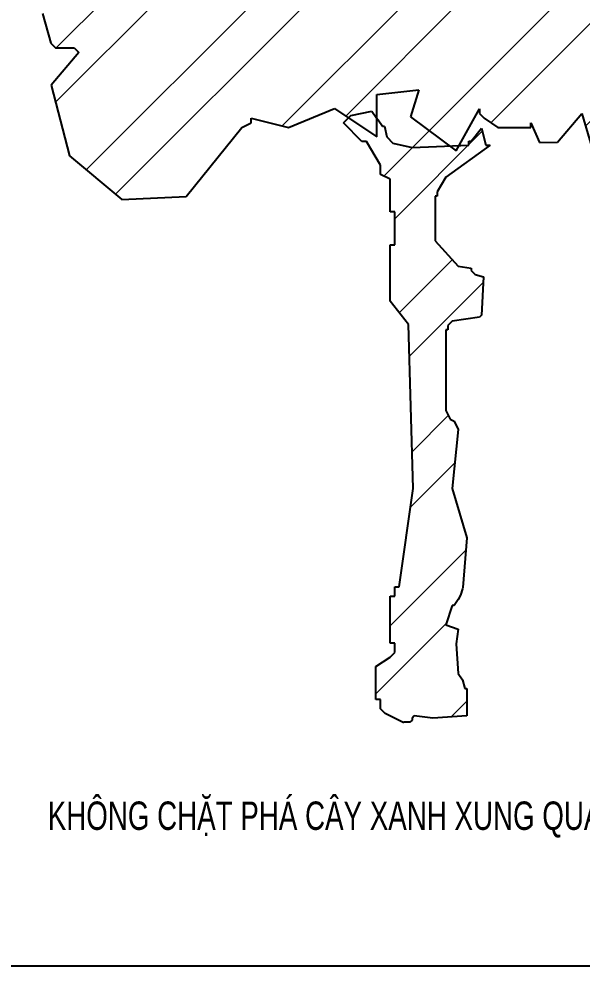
# Model space of a CAD drawing. Header units: millimetres. Extents: x -346728 to 1320345, y -537202 to -385966.
# Drawn here: x 690490 to 699800, y -535536 to -519884 of the extents above; entities that cross this region are included whole.
import ezdxf

# ---------------------------------------------------------------- set-up
doc = ezdxf.new("R2010")
doc.units = ezdxf.units.MM
doc.header["$LTSCALE"] = 100
doc.layers.add('manh', color=4, linetype='Continuous')
doc.layers.add('TEXT2', color=8, linetype='Continuous')
doc.layers.add('THAY', color=155, linetype='Continuous', lineweight=20)
doc.styles.add('HAI', font='VHARIAL.TTF', dxfattribs={"width": 0.7, "height": 500})

# ---------------------------------------------------------------- blocks, each defined once
blk = doc.blocks.new('LVL-KHUNGTEN')
blk.add_lwpolyline([(61073, 41093), (119124, 41093), (119124, 62), (61073, 62)], close=True)
at = {"layer": 'DEFPOINTS'}
blk.add_line((119124, 62), (61073, 62), dxfattribs=at)

msp = doc.modelspace()

# ---------------------------------------------------------------- hatches: boundary and pattern name
at = {"layer": 'THAY'}
h = msp.add_hatch(dxfattribs=at)
h.set_pattern_fill('STEEL', color=3, scale=559.479647, style=0)
h.set_pattern_definition([(45, (927512.8, -553641.1), (-1256.068, 1256.068), []), (45, (927512.8, -552753), (-1256.068, 1256.068), [])])
h.paths.add_polyline_path([(697621.9, -529669.1), (697546.5, -529895.6), (697754.3, -529965.9), (697719.2, -530212.3), (697754.3, -530701.6), (697918.4, -530948), (697895, -530948), (697895, -531402.1), (697335.3, -531437.4), (697056.2, -531406), (696855.6, -531607.3), (696855.6, -531517.3), (696468.5, -531321.8), (696468.5, -531130.2), (696391.9, -531130.2), (696391.9, -530586.5), (696625.4, -530433), (696702, -530353), (696702, -530199.5), (696625.4, -530199.5), (696625.4, -529268.7), (696778.8, -529268.7), (697009.2, -527643.7), (696932.4, -524934.4), (696625.4, -524547.3), (696625.4, -523616.5), (696702, -523616.5), (696702, -523072.7), (696625.4, -523072.7), (696625.4, -522532.3), (696468.5, -522455.5), (696468.5, -522298.8), (696238.3, -521911.8), (696161.5, -521911.8), (695854.5, -521601.5), (695939, -521519.2), (695707.3, -521364.7), (694946, -521678.3), (694427.5, -521546.7), (694175.2, -521678.3), (693257.1, -522817.1), (692188.8, -522868), (691325.1, -522148.5), (691021.2, -520980.9), (691481.8, -520437.2), (691405, -520360.5), (691040.1, -520360.5), (690877.3, -519794.2), (691405, -519199.3), (691405, -518812.2), (691267.5, -518623.5), (691392.3, -518473.2), (691865.6, -518502), (691865.6, -518191.7), (691497.8, -518079.7), (691712.2, -517651.1), (691405, -517571.1), (691865.6, -517494.3), (692223.9, -517196.9), (692406.3, -516873.9), (691942.4, -516797.1), (691865.6, -516566.7), (692003.2, -516320.5), (692505.3, -516176.5), (692291.1, -515850.3), (693020.5, -515635.9), (692559.7, -515559.2), (692483.1, -514861.9), (692636.5, -514785.1), (692636.5, -514241.3), (692790.1, -513931.1), (692866.9, -513854.3), (693097.1, -513547.2), (693868, -513544), (694175.2, -512926.7), (694638.9, -512770), (694792.5, -512616.4), (695073.7, -512769), (695354.9, -513231.8), (695840.6, -514157.6), (696391.1, -514861.5), (697018.9, -515193.6), (697410.1, -516022.2), (698279, -515733.7), (698709.3, -515223.4), (698631.3, -514139.5), (698718.5, -513377.2), (698774.2, -512691.4), (698333.3, -512072.6), (698827.5, -511569.6), (699807, -511540.8), (701640, -511177.6), (702577.5, -511852.7), (703035.3, -512789.2), (703156.9, -513667.4), (703068.3, -514861.5), (702742.6, -515465.1), (702473.7, -515760.6), (702491.6, -516023), (703297.7, -516739.6), (703643.1, -517804.6), (703105.7, -519042.6), (702424.4, -518930.5), (702414.9, -518921.8), (702249.7, -518898.3), (702250.8, -518897.4), (702296.7, -518955), (702293.2, -518953), (703105.7, -519973.4), (702798.7, -521620.7), (702357.2, -521719.9), (702027.8, -520824.2), (702008.6, -521735.8), (701570.3, -521723), (701506.4, -522132.5), (701087.4, -521841.5), (700658.8, -522615.5), (700140.5, -522602.7), (699795.1, -521444.8), (699395.3, -521921.4), (699094.6, -521927.8), (698985.6, -521678.3), (698410, -521678.3), (698242.2, -521564.1), (698138.2, -521691), (698208.6, -521972.5), (698279, -521972.5), (697546.5, -522497.2), (697405.7, -522743.4), (697405.7, -522813.8), (697370.5, -522813.8), (697370.5, -523549.4), (697754.3, -523968.4), (697965.4, -524003.6), (697965.4, -524038.7), (698032.6, -524109.1), (698173.4, -524144.4), (698136.6, -524807.8), (697651.9, -524880), (697581.6, -524950.4), (697581.6, -525020.8), (697546.5, -525020.8), (697546.5, -526354.6), (697616.8, -526495.4), (697764.3, -526572.8), (697655.2, -527643.7), (697895, -528459.4), (697823.8, -529375.5)])

# ---------------------------------------------------------------- linework, layer by layer
at = {"layer": 'manh', "color": 8}
for p, q in [((695854.5, -521601.5, -881.1), (695979.2, -521479.9, -881.1)), ((695979.2, -521479.9, -881.1), (696324.6, -521409.6, -881.1)), ((696324.6, -521409.6, -881.1), (696395, -521515.2, -881.1)), ((696395, -521515.2, -881.1), (696430.3, -521550.3, -881.1)), ((696161.5, -521911.8, -881.1), (695854.5, -521601.5, -881.1)), ((696430.3, -521550.3, -881.1), (696500.6, -521655.9, -881.1)), ((696500.6, -521655.9, -881.1), (696535.7, -521655.9, -881.1)), ((696535.7, -521655.9, -881.1), (696571, -521831.8, -881.1)), ((696571, -521831.8, -881.1), (696673.3, -521937.4, -881.1)), ((697965.4, -521902.1, -881.1), (698138.2, -521691, -881.1)), ((698138.2, -521691, -881.1), (698208.6, -521972.5, -881.1)), ((696238.3, -521911.8, -881.1), (696161.5, -521911.8, -881.1)), ((696468.5, -522298.8, -881.1), (696238.3, -521911.8, -881.1)), ((696673.3, -521937.4, -881.1), (696989.9, -522007.8, -881.1)), ((696989.9, -522007.8, -881.1), (697930.3, -521972.5, -881.1)), ((698279, -521972.5, -881.1), (697546.5, -522497.2, -881.1)), ((697930.3, -521972.5, -881.1), (697930.3, -521902.1, -881.1)), ((697930.3, -521902.1, -881.1), (697965.4, -521902.1, -881.1)), ((698208.6, -521972.5, -881.1), (698279, -521972.5, -881.1)), ((696468.5, -522455.5, -881.1), (696468.5, -522298.8, -881.1)), ((696625.4, -522532.3, -881.1), (696468.5, -522455.5, -881.1)), ((696625.4, -523072.7, -881.1), (696625.4, -522532.3, -881.1)), ((697546.5, -522497.2, -881.1), (697405.7, -522743.4, -881.1)), ((697405.7, -522743.4, -881.1), (697405.7, -522813.8, -881.1)), ((697405.7, -522813.8, -881.1), (697370.5, -522813.8, -881.1)), ((697370.5, -522813.8, -881.1), (697370.5, -523549.4, -881.1)), ((696702, -523072.7, -881.1), (696625.4, -523072.7, -881.1)), ((696702, -523616.5, -881.1), (696702, -523072.7, -881.1)), ((697370.5, -523549.4, -881.1), (697754.3, -523968.4, -881.1)), ((696625.4, -524547.3, -881.1), (696625.4, -523616.5, -881.1)), ((696625.4, -523616.5, -881.1), (696702, -523616.5, -881.1)), ((697754.3, -523968.4, -881.1), (697965.4, -524003.6, -881.1)), ((697965.4, -524003.6, -881.1), (697965.4, -524038.7, -881.1)), ((697965.4, -524038.7, -881.1), (698032.6, -524109.1, -881.1)), ((698032.6, -524109.1, -881.1), (698173.4, -524144.4, -881.1)), ((698173.4, -524144.4, -881.1), (698138.2, -524777.7, -881.1)), ((696932.4, -524934.4, -881.1), (696625.4, -524547.3, -881.1)), ((698138.2, -524777.7, -881.1), (698103, -524812.8, -881.1)), ((697009.2, -527643.7, -881.1), (696932.4, -524934.4, -881.1)), ((697651.9, -524880, -881.1), (697581.6, -524950.4, -881.1)), ((697581.6, -524950.4, -881.1), (697581.6, -525020.8, -881.1)), ((698103, -524812.8, -881.1), (697651.9, -524880, -881.1)), ((697581.6, -525020.8, -881.1), (697546.5, -525020.8, -881.1)), ((697546.5, -525020.8, -881.1), (697546.5, -526354.6, -881.1)), ((697546.5, -526354.6, -881.1), (697616.8, -526495.4, -881.1)), ((697616.8, -526495.4, -881.1), (697683.9, -526530.6, -881.1)), ((697683.9, -526530.6, -881.1), (697754.3, -526671.3, -881.1)), ((697754.3, -526671.3, -881.1), (697655.2, -527643.7, -881.1)), ((696778.8, -529268.7, -881.1), (697009.2, -527643.7, -881.1)), ((697655.2, -527643.7, -881.1), (697895, -528459.4, -881.1)), ((697895, -528459.4, -881.1), (697831.1, -529281.4, -881.1)), ((696702, -529425.4, -881.1), (696702, -529268.7, -881.1)), ((696702, -529268.7, -881.1), (696778.8, -529268.7, -881.1)), ((697824.7, -529300.7, -881.1), (697789.5, -529406.1, -881.1)), ((697831.1, -529281.4, -881.1), (697824.7, -529300.7, -881.1)), ((696625.4, -530199.5, -881.1), (696625.4, -529425.4, -881.1)), ((696625.4, -529425.4, -881.1), (696702, -529425.4, -881.1)), ((697754.3, -529476.5, -881.1), (697683.9, -529578.9, -881.1)), ((697789.5, -529406.1, -881.1), (697754.3, -529476.5, -881.1)), ((697651.9, -529578.9, -881.1), (697546.5, -529895.6, -881.1)), ((697683.9, -529578.9, -881.1), (697651.9, -529578.9, -881.1)), ((697546.5, -529895.6, -881.1), (697754.3, -529965.9, -881.1)), ((697754.3, -529965.9, -881.1), (697719.2, -530212.3, -881.1)), ((696702, -530199.5, -881.1), (696625.4, -530199.5, -881.1)), ((696702, -530353, -881.1), (696702, -530199.5, -881.1)), ((697719.2, -530212.3, -881.1), (697754.3, -530701.6, -881.1)), ((696391.9, -530586.5, -881.1), (696625.4, -530433, -881.1)), ((696625.4, -530433, -881.1), (696702, -530353, -881.1)), ((696391.9, -531130.2, -881.1), (696391.9, -530586.5, -881.1)), ((697754.3, -530701.6, -881.1), (697824.7, -530807.2, -881.1)), ((697824.7, -530807.2, -881.1), (697859.9, -530948, -881.1)), ((697859.9, -530948, -881.1), (697895, -530948, -881.1)), ((697895, -530948, -881.1), (697895, -531402.1, -881.1)), ((696468.5, -531130.2, -881.1), (696391.9, -531130.2, -881.1)), ((696468.5, -531283.8, -881.1), (696468.5, -531130.2, -881.1)), ((696545.3, -531360.6, -881.1), (696468.5, -531283.8, -881.1)), ((696855.6, -531517.3, -881.1), (696545.3, -531360.6, -881.1)), ((696954.8, -531507.8, -881.1), (696855.6, -531507.8, -881.1)), ((696855.6, -531507.8, -881.1), (696855.6, -531517.3, -881.1)), ((696989.9, -531472.5, -881.1), (696954.8, -531507.8, -881.1)), ((697021.9, -531402.1, -881.1), (696989.9, -531437.4, -881.1)), ((696989.9, -531437.4, -881.1), (696989.9, -531472.5, -881.1)), ((697335.3, -531437.4, -881.1), (697021.9, -531402.1, -881.1)), ((697895, -531402.1, -881.1), (697335.3, -531437.4, -881.1))]:
    msp.add_line(p, q, dxfattribs=at)
at = {"layer": 'TEXT2'}
for p, q in [((690877.3, -519794.2, -881.1), (691018, -520283.7, -881.1)), ((691018, -520283.7, -881.1), (691094.8, -520360.5, -881.1)), ((691094.8, -520360.5, -881.1), (691405, -520360.5, -881.1)), ((691405, -520360.5, -881.1), (691481.8, -520437.2, -881.1)), ((691481.8, -520437.2, -881.1), (691021.2, -520980.9, -881.1)), ((691021.2, -520980.9, -881.1), (691325.1, -522148.5, -881.1)), ((696407.8, -521134.5, -881.1), (697102, -521057.7, -881.1)), ((696407.8, -521831.8, -881.1), (696407.8, -521134.5, -881.1)), ((697102, -521057.7, -881.1), (696961.2, -521502.3, -881.1)), ((694946, -521678.3, -881.1), (695707.3, -521364.7, -881.1)), ((695707.3, -521364.7, -881.1), (696407.8, -521831.8, -881.1)), ((694328.6, -521598.3, -881.1), (694328.6, -521521.6, -881.1)), ((694328.6, -521521.6, -881.1), (694946, -521678.3, -881.1)), ((696961.2, -521502.3, -881.1), (697719.2, -522062.1, -881.1)), ((697719.2, -522062.1, -881.1), (698103, -521368, -881.1)), ((698103, -521368, -881.1), (698103, -521444.8, -881.1)), ((698103, -521444.8, -881.1), (698179.8, -521521.6, -881.1)), ((698179.8, -521521.6, -881.1), (698410, -521678.3, -881.1)), ((699395.3, -521921.4, -881.1), (699795.1, -521444.8, -881.1)), ((699795.1, -521444.8, -881.1), (700140.5, -522602.7, -881.1)), ((693257.1, -522817.1, -881.1), (694175.2, -521678.3, -881.1)), ((694175.2, -521678.3, -881.1), (694328.6, -521598.3, -881.1)), ((698410, -521678.3, -881.1), (698950.7, -521678.3, -881.1)), ((698950.7, -521678.3, -881.1), (698950.7, -521598.3, -881.1)), ((698950.7, -521598.3, -881.1), (699094.6, -521927.8, -881.1)), ((699094.6, -521927.8, -881.1), (699395.3, -521921.4, -881.1)), ((691325.1, -522148.5, -881.1), (692188.8, -522868, -881.1)), ((692188.8, -522868, -881.1), (693257.1, -522817.1, -881.1))]:
    msp.add_line(p, q, dxfattribs=at)

# ---------------------------------------------------------------- block references
at = {"xscale": 1.339663568069227, "yscale": 1.339663568069227, "zscale": 1.339663568069227}
msp.add_blockref('LVL-KHUNGTEN', (560930.8, -535618.7, -881.1), dxfattribs=at)

# ---------------------------------------------------------------- texts
at = {"layer": 'TEXT2', "color": 170, "style": 'HAI', "width": 0.7}
msp.add_text('kh«ng chÆt ph¸ c©y xanh xung quanh c«ng tr\xadêng', height=468.885, dxfattribs=at).set_placement((690966, -533285.3, -881.1))

doc.saveas('drawing.dxf')
